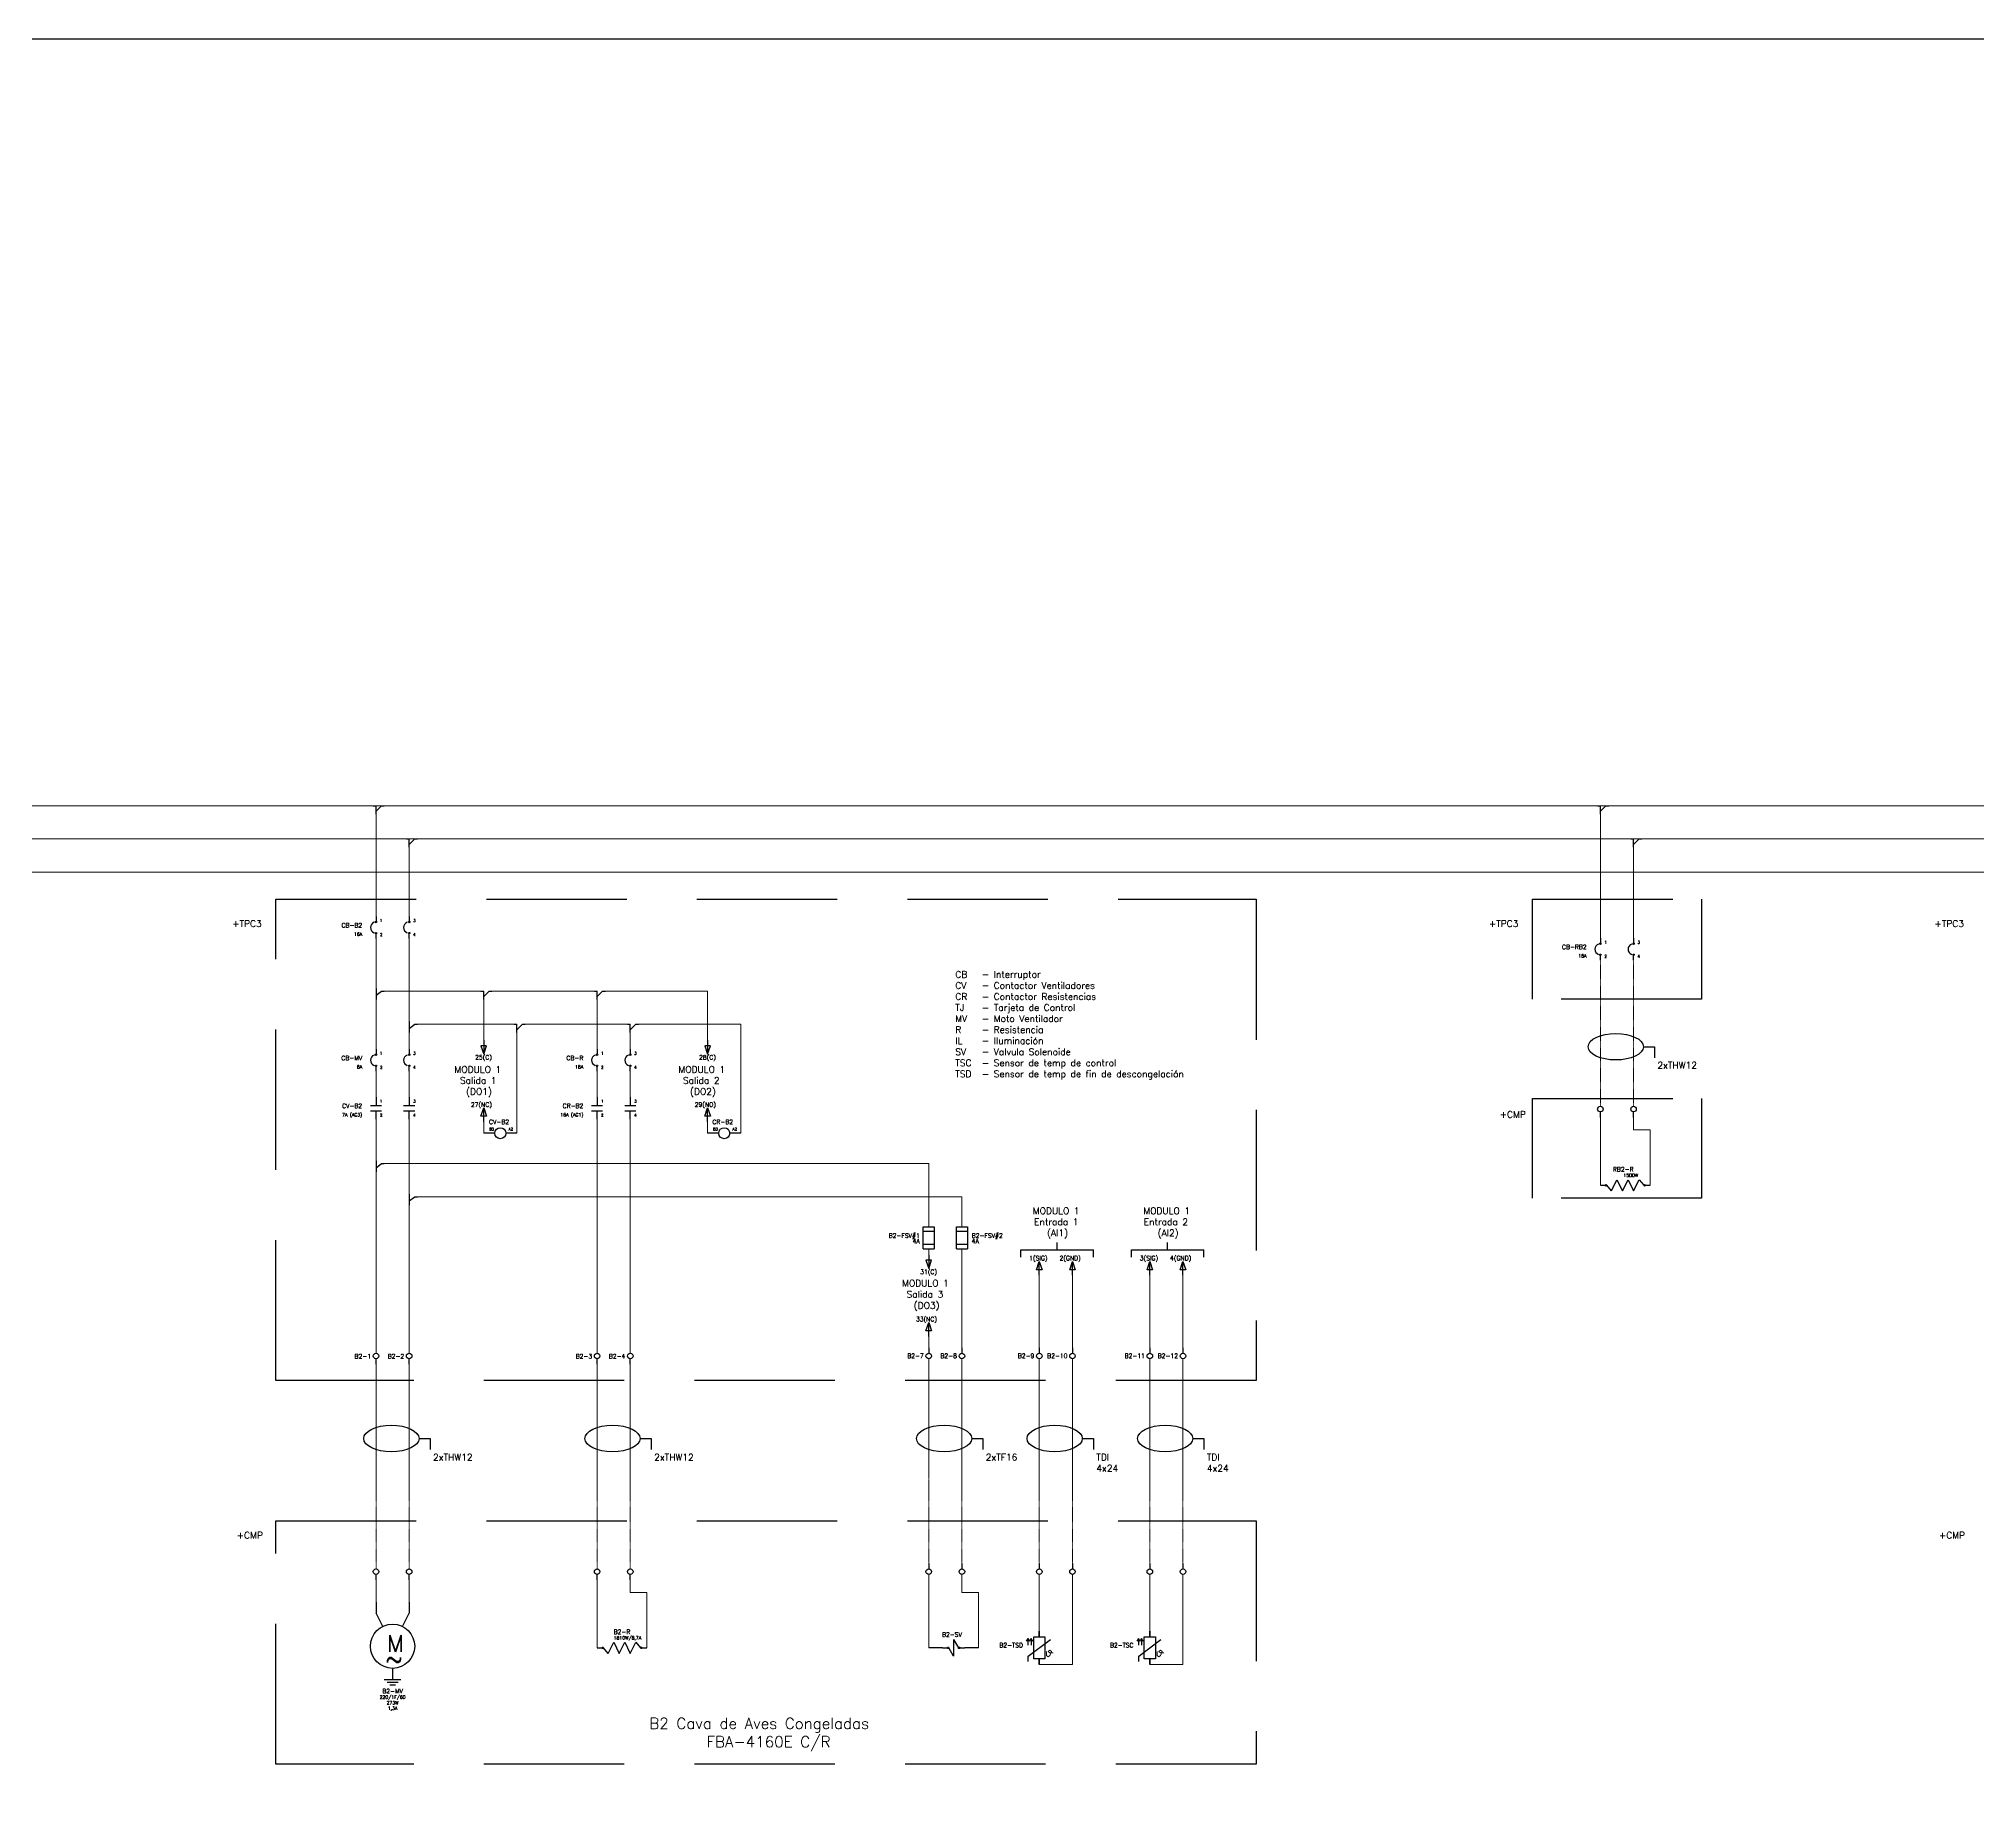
# Model space of a CAD drawing. Header units: inches. Extents: x 75782 to 87231, y -34126 to -18655.
# Drawn here: x 77892 to 79646, y -28983 to -27393 of the extents above; entities that cross this region are included whole.
import ezdxf
from ezdxf.enums import TextEntityAlignment as Align

# ---------------------------------------------------------------- set-up
doc = ezdxf.new("R2010")
doc.units = ezdxf.units.IN
doc.header["$MEASUREMENT"] = 0
doc.linetypes.add('DASHED', pattern=[19.05, 12.7, -6.35])
doc.linetypes.add('EPLANLINE7', pattern=[0])
for name, color, linetype, lineweight in [('A-Cable Belden', 9, 'Continuous', 18), ('A-Cables 220V', 6, 'Continuous', 18), ('SYMBOL', 2, 'Continuous', 25)]:
    doc.layers.add(name, color=color, linetype=linetype, lineweight=lineweight)
doc.layers.add('TEXTOS', color=7, linetype='Continuous')
doc.styles.get("Standard").update_dxf_attribs({"font": 'ROMANS.SHX'})

# ---------------------------------------------------------------- blocks, each defined once
blk = doc.blocks.new('derivación inferior')
for p, q in [((-2.5, 0), (0, 0)), ((0, -7.5), (0, 0)), ((0, -5), (5, 0)), ((5, 0), (7.5, 0))]:
    blk.add_line(p, q)
blk = doc.blocks.new('2F Breaker')
for p, q in [((0, 0), (0, -4.3)), ((30, 0), (30, -4.3)), ((0, -20), (0, -15.7)), ((30, -20), (30, -15.7))]:
    blk.add_line(p, q)
for centre in [(0, -5), (0, -15), (30, -5), (30, -15)]:
    blk.add_circle(centre, 0.653)
for centre in [(0, -10), (30, -10)]:
    blk.add_arc(centre, 5, 110, 250)
for s, p in [('2', (3.6, -17.7)), ('1', (3.6, -5)), ('3', (33.6, -5)), ('4', (33.6, -17.7))]:
    blk.add_text(s, height=2.5).set_placement(p)
at = {"flags": 4}
for tag, height, p in [('FEATURES', 3, (-12.5, -17.5)), ('NAME', 4, (-12.5, -10))]:
    blk.add_attdef(tag, text='', height=height, dxfattribs=at).set_placement(p, align=Align.RIGHT)
blk = doc.blocks.new('CONT 2F')
for p, q in [((33337.3, 23395.8), (33337.3, 23388.3)), ((33367.3, 23395.8), (33367.3, 23388.3)), ((33332.3, 23388.3), (33342.3, 23388.3)), ((33332.3, 23383.3), (33342.3, 23383.3)), ((33337.3, 23375.8), (33337.3, 23383.3)), ((33362.3, 23388.3), (33372.3, 23388.3)), ((33362.3, 23383.3), (33372.3, 23383.3)), ((33367.3, 23375.8), (33367.3, 23383.3))]:
    blk.add_line(p, q)
for s, p in [('1', (33340.9, 23390.8)), ('3', (33370.9, 23390.8)), ('2', (33340.9, 23378.1)), ('4', (33370.9, 23378.1))]:
    blk.add_text(s, height=2.5).set_placement(p)
at = {"flags": 4}
for tag, height, p in [('FEATURES', 3, (33324.8, 23378.3)), ('NAME', 4, (33324.8, 23385.8))]:
    blk.add_attdef(tag, text='', height=height, dxfattribs=at).set_placement(p, align=Align.RIGHT)
blk = doc.blocks.new('derivación a la derecha')
for p, q in [((0, 2.5), (0, -7.5)), ((0, -3.75), (5, 0)), ((5, 0), (7.5, 0))]:
    blk.add_line(p, q)
blk = doc.blocks.new('Solenoid Coil')
for p, q in [((0, 0), (4.3, 0)), ((10, -7.5), (5.7, 0)), ((10, 7.5), (10, -7.5)), ((10, 7.5), (14.3, 0)), ((15.7, 0), (20, 0))]:
    blk.add_line(p, q)
for centre in [(5, 0), (15, 0)]:
    blk.add_circle(centre, 0.704)
at = {"flags": 4}
for tag, height, p in [('NAME', 4, (17.5, 10)), ('PAGE', 3, (15, -17.5))]:
    blk.add_attdef(tag, text='', height=height, dxfattribs=at).set_placement(p, align=Align.RIGHT)
blk = doc.blocks.new('Temperature sensor')
for p, q in [((-10, -22.5), (10, -7.5)), ((-10, -27.5), (-10, -22.5))]:
    blk.add_line(p, q)
for points in [[(0, 0), (0, 0), (0, -5), (0, -5)], [(-5, -5), (5, -5), (5, -25), (-5, -25)], [(0, -30), (0, -30), (0, -25), (0, -25)]]:
    blk.add_lwpolyline(points, close=True)
at = {"layer": 'SYMBOL', "color": 0, "linetype": 'EPLANLINE7', "lineweight": 25}
for p, q in [((-10.4, -6.5), (-11.9, -8.9)), ((-10.4, -6.5), (-10.4, -12.5)), ((-10.4, -6.5), (-8.9, -8.9)), ((-7.4, -6.5), (-7.4, -12.5))]:
    blk.add_line(p, q, dxfattribs=at)
at = {"layer": 'SYMBOL', "color": 0, "linetype": 'EPLANLINE7', "lineweight": 13}
for p, q in [((-7.4, -6.5), (-8.9, -8.9)), ((-7.4, -6.5), (-5.9, -8.9)), ((-7.4, -12.5), (-7.4, -12.5)), ((-7.4, -12.5), (-7.4, -12.5)), ((9.6, -17.1), (8.1, -18.3)), ((11.1, -18.3), (9.6, -17.1)), ((6.6, -18.3), (6.6, -21.9)), ((6.6, -21.9), (8.1, -23.1)), ((8.1, -18.3), (9.6, -19.5)), ((8.1, -23.1), (9.6, -21.9)), ((9.6, -21.9), (11.1, -18.3)), ((9.6, -19.5), (12.6, -19.5))]:
    blk.add_line(p, q, dxfattribs=at)
at = {"flags": 4}
blk.add_attdef('NAME', text='', height=4, dxfattribs=at).set_placement((-14.8, -14.6), align=Align.RIGHT)
blk = doc.blocks.new('Arrow-down')
for p, q in [((0, 0), (0, -12.5)), ((2.5, -5), (-2.5, -5)), ((-2.5, -5), (0, -12.5)), ((0, -12.5), (2.5, -5))]:
    blk.add_line(p, q)
at = {"flags": 4}
blk.add_attdef('NAME', text='', height=4, dxfattribs=at).set_placement((7.5, -17.5), align=Align.RIGHT)
blk = doc.blocks.new('Arrow-up')
for p, q in [((-2.5, 5), (0, 12.5)), ((2.5, 5), (-2.5, 5)), ((0, 0), (0, 12.5)), ((0, 12.5), (2.5, 5))]:
    blk.add_line(p, q)
at = {"flags": 4}
blk.add_attdef('NAME', text='', height=4, dxfattribs=at).set_placement((7.5, 13.5), align=Align.RIGHT)
blk = doc.blocks.new('Relay Coil')
for p, q in [((5, 0), (0, 0)), ((20, 0), (15, 0))]:
    blk.add_line(p, q)
blk.add_circle((10, 0), 5)
for s, p in [('B3', (0, 2.5)), ('A2', (17.5, 2.5))]:
    blk.add_text(s, height=2.5).set_placement(p)
at = {"flags": 4}
for tag, height, p in [('NAME', 4, (18.1, 8.2)), ('INTENSIDAD', 3, (21, -10)), ('PAGE', 3, (20.6, -15.1))]:
    blk.add_attdef(tag, text='', height=height, dxfattribs=at).set_placement(p, align=Align.RIGHT)
blk = doc.blocks.new('2F motor')
for p, q in [((0, 0), (0, -10)), ((30, 0), (30, -10)), ((6.1, -22.1), (0, -10)), ((23.9, -22.1), (30, -10)), ((7.5, -70), (22.5, -70)), ((15, -60), (15, -70)), ((10, -72.5), (20, -72.5)), ((12.5, -75), (17.5, -75))]:
    blk.add_line(p, q)
blk.add_circle((15, -40), 20)
blk.add_text('M', height=15).set_placement((10, -45))
at = {"insert": (8.6, -43.8), "char_height": 15, "width": 78.304, "attachment_point": 1}
blk.add_mtext('{\\Fsimplex|c0;~}', dxfattribs=at)
at = {"flags": 4}
for tag, height, p in [('VOLTAJE', 3, (15, -87.5)), ('NAME', 4, (15, -82.5)), ('CURRENT', 3, (15, -97.5)), ('HP', 3, (15, -92.5))]:
    blk.add_attdef(tag, text='', height=height, dxfattribs=at).set_placement(p, align=Align.CENTER)
blk = doc.blocks.new('Heater')
for p, q in [((0, 0), (4.3, 0)), ((10, -5), (5.7, 0)), ((10, -5), (15, 5)), ((15, 5), (20, -5)), ((20, -5), (25, 5)), ((25, 5), (30, -5)), ((30, -5), (35, 5)), ((35, 5), (39.3, 0)), ((40.7, 0), (45, 0))]:
    blk.add_line(p, q)
for centre in [(5, 0), (40, 0)]:
    blk.add_circle(centre, 0.704)
at = {"flags": 4}
for tag, height, p in [('NAME', 4, (30, 12.5)), ('DATA', 3, (27.5, 7.5))]:
    blk.add_attdef(tag, text='', height=height, dxfattribs=at).set_placement(p, align=Align.RIGHT)
blk = doc.blocks.new('Fusible')
at = {"color": 0, "ltscale": 0.1}
for p, q in [((45791, 2917.9), (45791, 2937.9)), ((45791, 2937.9), (45801, 2937.9)), ((45791, 2933.9), (45801, 2933.9)), ((45801, 2937.9), (45801, 2917.9)), ((45801, 2921.9), (45791, 2921.9)), ((45791, 2917.9), (45801, 2917.9))]:
    blk.add_line(p, q, dxfattribs=at)
at = {"flags": 4}
for p in [(45787.9, 2927.9), (45787.9, 2922.9)]:
    blk.add_attdef('NAME', text='', height=4, dxfattribs=at).set_placement(p, align=Align.RIGHT)
blk = doc.blocks.new('fusible1')
at = {"color": 0, "ltscale": 0.1}
for p, q in [((45821, 2917.9), (45821, 2937.9)), ((45821, 2937.9), (45831, 2937.9)), ((45821, 2933.9), (45831, 2933.9)), ((45831, 2937.9), (45831, 2917.9)), ((45831, 2921.9), (45821, 2921.9)), ((45821, 2917.9), (45831, 2917.9))]:
    blk.add_line(p, q, dxfattribs=at)
at = {"flags": 4}
for p in [(45834.9, 2927.9), (45834.9, 2922.9)]:
    blk.add_attdef('NAME', p, '', height=4, dxfattribs=at)
blk = doc.blocks.new('Borne - abajo')
blk.add_line((0, 0), (0, 5))
blk.add_circle((0, 7.5), 2.5)
at = {"flags": 4}
blk.add_attdef('NAME', text='', height=4, dxfattribs=at).set_placement((-4.4, 5.3), align=Align.RIGHT)
blk.add_attdef('#', (4.6, 5.9), '', height=3, dxfattribs=at)
blk = doc.blocks.new('Borne - arriba')
blk.add_line((0, 0), (0, -5))
blk.add_circle((0, -7.5), 2.5)
at = {"flags": 4}
blk.add_attdef('NAME', text='', height=4, dxfattribs=at).set_placement((-4.4, -9.3), align=Align.RIGHT)
blk.add_attdef('#', (4.6, -8.9), '', height=3, dxfattribs=at)

msp = doc.modelspace()

# ---------------------------------------------------------------- linework, layer by layer
at = {"ltscale": 0.1}
for p, q in [((79344, -28304.4), (79354, -28304.4)), ((79354, -28304.4), (79354, -28314.4)), ((78780.8, -28494.8), (78780.8, -28488.1)), ((78780.8, -28488.1), (78846.4, -28488.1)), ((78813.6, -28488.1), (78813.6, -28481.4)), ((78846.4, -28494.8), (78846.4, -28488.1)), ((78880.8, -28494.8), (78880.8, -28488.1)), ((78880.8, -28488.1), (78946.4, -28488.1)), ((78913.6, -28488.1), (78913.6, -28481.4)), ((78946.4, -28494.8), (78946.4, -28488.1)), ((78236.4, -28658.7), (78246.4, -28658.7)), ((78246.4, -28658.7), (78246.4, -28668.7)), ((78436.4, -28658.7), (78446.4, -28658.7)), ((78446.4, -28658.7), (78446.4, -28668.7)), ((78736.4, -28658.7), (78746.4, -28658.7)), ((78746.4, -28658.7), (78746.4, -28668.7)), ((78836.4, -28658.7), (78846.4, -28658.7)), ((78846.4, -28658.7), (78846.4, -28668.7)), ((78936.4, -28658.7), (78946.4, -28658.7)), ((78946.4, -28658.7), (78946.4, -28668.7))]:
    msp.add_line(p, q, dxfattribs=at)
for p, q in [((79305.1, -28368.3), (79305.1, -28363.3)), ((79335.1, -28368.3), (79335.1, -28363.3)), ((78299.9, -28382.6), (78294.9, -28382.6)), ((78324.9, -28382.6), (78319.9, -28382.6)), ((78502.5, -28382.6), (78497.5, -28382.6)), ((78527.5, -28382.6), (78522.5, -28382.6)), ((78697.5, -28771.6), (78697.5, -28776.6)), ((78727.5, -28771.6), (78727.5, -28776.6)), ((78797.5, -28771.6), (78797.5, -28776.6)), ((78827.5, -28771.6), (78827.5, -28776.6)), ((78897.5, -28771.6), (78897.5, -28776.6)), ((78927.5, -28771.6), (78927.5, -28776.6)), ((78197.5, -28786.6), (78197.5, -28781.6)), ((78227.5, -28786.6), (78227.5, -28781.6)), ((78397.5, -28786.6), (78397.5, -28781.6)), ((78427.5, -28786.6), (78427.5, -28781.6)), ((78710, -28848), (78697.5, -28848)), ((78742.5, -28848), (78730, -28848))]:
    msp.add_line(p, q)
msp.add_lwpolyline([(75782.1, -27392.9), (85106.4, -27392.9), (85106.4, -30379.5), (75782.1, -30379.5)], close=True, dxfattribs=at)
msp.add_lwpolyline([(75782.1, -27392.9), (85106.4, -27392.9), (85106.4, -30379.5), (75782.1, -30379.5)], close=True, dxfattribs=at)
at = {"linetype": 'DASHED', "ltscale": 10}
for points in [[(78106.8, -28171.1), (78993.6, -28171.1), (78993.6, -28606.3), (78106.8, -28606.3)], [(79243.6, -28171.1), (79396.6, -28171.1), (79396.6, -28261.3), (79243.6, -28261.3)], [(79243.6, -28351.1), (79396.6, -28351.1), (79396.6, -28441.3), (79243.6, -28441.3)], [(78106.8, -28733), (78993.6, -28733), (78993.6, -28953.2), (78106.8, -28953.2)]]:
    msp.add_lwpolyline(points, close=True, dxfattribs=at)
for centre in [(79305.1, -28360.8), (79335.1, -28360.8), (78197.5, -28779.1), (78227.5, -28779.1), (78397.5, -28779.1), (78427.5, -28779.1), (78697.5, -28779.1), (78727.5, -28779.1), (78797.5, -28779.1), (78827.5, -28779.1), (78897.5, -28779.1), (78927.5, -28779.1)]:
    msp.add_circle(centre, 2.5)
at = {"ltscale": 0.1}
for centre in [(79319, -28304.4), (78211.4, -28658.7), (78411.4, -28658.7), (78711.4, -28658.7), (78811.4, -28658.7), (78911.4, -28658.7)]:
    msp.add_ellipse(centre, major_axis=(-25, 0), ratio=0.48, dxfattribs=at)
at = {"layer": 'A-Cable Belden'}
for p, q in [((78797.5, -28581.6), (78797.5, -28511.1)), ((78827.5, -28511.1), (78827.5, -28581.6)), ((78897.5, -28581.6), (78897.5, -28511.1)), ((78927.5, -28511.1), (78927.5, -28581.6)), ((78797.5, -28698.6), (78797.5, -28586.6)), ((78827.5, -28586.6), (78827.5, -28698.6)), ((78897.5, -28698.6), (78897.5, -28586.6)), ((78927.5, -28586.6), (78927.5, -28698.6)), ((78797.5, -28833), (78797.5, -28781.6)), ((78827.5, -28781.6), (78827.5, -28863)), ((78897.5, -28835.5), (78897.5, -28781.6)), ((78927.5, -28781.6), (78927.5, -28863)), ((78827.5, -28863), (78797.5, -28863)), ((78927.5, -28863), (78897.5, -28863))]:
    msp.add_line(p, q, dxfattribs=at)
at = {"layer": 'A-Cable Belden', "linetype": 'DASHED', "ltscale": 0.01}
for p, q in [((78797.5, -28698.6), (78797.5, -28702.5)), ((78797.5, -28702.5), (78797.5, -28771.6)), ((78827.5, -28698.6), (78827.5, -28702.5)), ((78827.5, -28702.5), (78827.5, -28771.6)), ((78897.5, -28698.6), (78897.5, -28702.5)), ((78897.5, -28702.5), (78897.5, -28771.6)), ((78927.5, -28698.6), (78927.5, -28702.5)), ((78927.5, -28702.5), (78927.5, -28771.6))]:
    msp.add_line(p, q, dxfattribs=at)
at = {"layer": 'A-Cables 220V'}
for p, q in [((77459, -28086.5), (84667, -28086.5)), ((78197.5, -28186.6), (78197.5, -28086.5)), ((79305.1, -28206.2), (79305.1, -28086.5)), ((77489, -28116.5), (84667, -28116.5)), ((78227.5, -28186.6), (78227.5, -28116.5)), ((79335.1, -28206.2), (79335.1, -28116.5)), ((77519, -28146.5), (84667, -28146.5)), ((78197.5, -28206.6), (78197.5, -28306.6)), ((78227.5, -28206.6), (78227.5, -28306.6)), ((78205, -28254.1), (78292.4, -28254.1)), ((78294.9, -28261.6), (78294.9, -28311)), ((78302.4, -28254.1), (78395, -28254.1)), ((78397.5, -28306.6), (78397.5, -28254.1)), ((78402.5, -28254.1), (78497.5, -28254.1)), ((78497.5, -28254.1), (78497.5, -28311)), ((78235, -28284.1), (78322.4, -28284.1)), ((78332.4, -28284.1), (78425, -28284.1)), ((78427.5, -28306.6), (78427.5, -28284.1)), ((78432.5, -28284.1), (78527.5, -28284.1)), ((78527.5, -28284.1), (78527.5, -28382.6)), ((78324.9, -28291.6), (78324.9, -28382.6)), ((78197.5, -28326.6), (78197.5, -28357.4)), ((78227.5, -28326.6), (78227.5, -28357.4)), ((78397.5, -28326.6), (78397.5, -28349.9)), ((78427.5, -28326.6), (78427.5, -28349.9)), ((78197.5, -28362.4), (78197.5, -28581.6)), ((78227.5, -28362.4), (78227.5, -28581.6)), ((78294.9, -28372.2), (78294.9, -28382.6)), ((78397.5, -28369.9), (78397.5, -28581.6)), ((78427.5, -28369.9), (78427.5, -28581.6)), ((78497.5, -28372.2), (78497.5, -28382.6)), ((79305.1, -28363.3), (79305.1, -28429.7)), ((79335.1, -28363.3), (79335.1, -28379.7)), ((79350.1, -28379.7), (79335.1, -28379.7)), ((79350.1, -28429.7), (79350.1, -28379.7)), ((78205, -28410.1), (78697.5, -28410.1)), ((78697.5, -28410.1), (78697.5, -28467.2)), ((78235, -28440.1), (78727.5, -28440.1)), ((78727.5, -28440.1), (78727.5, -28467.2)), ((78697.5, -28487.2), (78697.5, -28492.5)), ((78727.5, -28487.2), (78727.5, -28581.6)), ((78697.5, -28566.3), (78697.5, -28581.6)), ((78197.5, -28586.6), (78197.5, -28698.6)), ((78227.5, -28586.6), (78227.5, -28698.6)), ((78397.5, -28586.6), (78397.5, -28698.6)), ((78427.5, -28586.6), (78427.5, -28698.6)), ((78697.5, -28586.6), (78697.5, -28693.6)), ((78727.5, -28586.6), (78727.5, -28698.6)), ((78197.5, -28781.6), (78197.5, -28806.6)), ((78227.5, -28781.6), (78227.5, -28806.6)), ((78397.5, -28781.6), (78397.5, -28848)), ((78427.5, -28781.6), (78427.5, -28798)), ((78697.5, -28781.6), (78697.5, -28848)), ((78727.5, -28781.6), (78727.5, -28798)), ((78442.5, -28798), (78427.5, -28798)), ((78442.5, -28848), (78442.5, -28798)), ((78742.5, -28798), (78727.5, -28798)), ((78742.5, -28848), (78742.5, -28798))]:
    msp.add_line(p, q, dxfattribs=at)
at = {"layer": 'A-Cables 220V', "linetype": 'DASHED', "ltscale": 0.01}
for p, q in [((79305.1, -28226.2), (79305.1, -28358.3)), ((79335.1, -28226.2), (79335.1, -28358.3)), ((78197.5, -28698.6), (78197.5, -28702.5)), ((78197.5, -28702.5), (78197.5, -28776.6)), ((78227.5, -28698.6), (78227.5, -28702.5)), ((78227.5, -28702.5), (78227.5, -28776.6)), ((78397.5, -28698.6), (78397.5, -28702.5)), ((78397.5, -28702.5), (78397.5, -28776.6)), ((78427.5, -28698.6), (78427.5, -28702.5)), ((78427.5, -28702.5), (78427.5, -28776.6)), ((78697.5, -28693.6), (78697.5, -28702.5)), ((78697.5, -28702.5), (78697.5, -28771.6)), ((78727.5, -28698.6), (78727.5, -28702.5)), ((78727.5, -28702.5), (78727.5, -28771.6))]:
    msp.add_line(p, q, dxfattribs=at)

# ---------------------------------------------------------------- block references
for name, p in [('derivación inferior', (78197.5, -28086.5)), ('derivación inferior', (78197.5, -28086.5)), ('derivación inferior', (79305.1, -28086.5)), ('derivación inferior', (78227.5, -28116.5)), ('derivación inferior', (78227.5, -28116.5)), ('derivación inferior', (79335.1, -28116.5)), ('derivación a la derecha', (78197.5, -28254.1)), ('derivación inferior', (78294.9, -28254.1)), ('derivación inferior', (78397.5, -28254.1)), ('derivación a la derecha', (78227.5, -28284.1)), ('derivación inferior', (78324.9, -28284.1)), ('derivación inferior', (78427.5, -28284.1)), ('derivación a la derecha', (78197.5, -28410.1)), ('derivación a la derecha', (78227.5, -28440.1))]:
    msp.add_blockref(name, p)
ref = msp.add_blockref('2F Breaker', (78197.5, -28186.6))
ref.add_attrib('NAME', 'CB-B2', dxfattribs={"height": 4}).set_placement((78185, -28196.6), align=Align.RIGHT)
ref.add_attrib('FEATURES', '16A', dxfattribs={"height": 3}).set_placement((78185, -28204.1), align=Align.RIGHT)
ref = msp.add_blockref('2F Breaker', (79305.1, -28206.2))
ref.add_attrib('NAME', 'CB-RB2', dxfattribs={"height": 4}).set_placement((79292.6, -28216.2), align=Align.RIGHT)
ref.add_attrib('FEATURES', '16A', dxfattribs={"height": 3}).set_placement((79292.6, -28223.7), align=Align.RIGHT)
ref = msp.add_blockref('Arrow-down', (78294.9, -28298.5))
ref.add_attrib('NAME', '25(C)', dxfattribs={"height": 4}).set_placement((78302.4, -28316), align=Align.RIGHT)
ref = msp.add_blockref('Arrow-down', (78497.5, -28298.5))
ref.add_attrib('NAME', '28(C)', dxfattribs={"height": 4}).set_placement((78505, -28316), align=Align.RIGHT)
ref = msp.add_blockref('2F Breaker', (78197.5, -28306.6))
ref.add_attrib('NAME', 'CB-MV', dxfattribs={"height": 4}).set_placement((78185, -28316.6), align=Align.RIGHT)
ref.add_attrib('FEATURES', '6A', dxfattribs={"height": 3}).set_placement((78185, -28324.1), align=Align.RIGHT)
ref = msp.add_blockref('2F Breaker', (78397.5, -28306.6))
ref.add_attrib('NAME', 'CB-R', dxfattribs={"height": 4}).set_placement((78385, -28316.6), align=Align.RIGHT)
ref.add_attrib('FEATURES', '16A', dxfattribs={"height": 3}).set_placement((78385, -28324.1), align=Align.RIGHT)
ref = msp.add_blockref('CONT 2F', (44860.2, -51745.7))
ref.add_attrib('NAME', 'CV-B2', dxfattribs={"height": 4}).set_placement((78185, -28359.9), align=Align.RIGHT)
ref.add_attrib('FEATURES', '7A (AC3)', dxfattribs={"height": 3}).set_placement((78185, -28367.4), align=Align.RIGHT)
ref = msp.add_blockref('Arrow-up', (78294.9, -28372.2))
ref.add_attrib('NAME', '27(NC)', dxfattribs={"height": 4}).set_placement((78302.4, -28358.7), align=Align.RIGHT)
ref = msp.add_blockref('CONT 2F', (45060.2, -51745.7))
ref.add_attrib('NAME', 'CR-B2', dxfattribs={"height": 4}).set_placement((78385, -28359.9), align=Align.RIGHT)
ref.add_attrib('FEATURES', '16A (AC1)', dxfattribs={"height": 3}).set_placement((78385, -28367.4), align=Align.RIGHT)
ref = msp.add_blockref('Arrow-up', (78497.5, -28372.2))
ref.add_attrib('NAME', '29(NO)', dxfattribs={"height": 4}).set_placement((78505, -28358.7), align=Align.RIGHT)
ref = msp.add_blockref('Relay Coil', (78299.9, -28382.6))
ref.add_attrib('NAME', 'CV-B2', dxfattribs={"height": 4}).set_placement((78317.9, -28374.4), align=Align.RIGHT)
ref = msp.add_blockref('Relay Coil', (78502.5, -28382.6))
ref.add_attrib('NAME', 'CR-B2', dxfattribs={"height": 4}).set_placement((78520.5, -28374.4), align=Align.RIGHT)
ref = msp.add_blockref('Heater', (79305.1, -28429.7))
ref.add_attrib('NAME', 'RB2-R', dxfattribs={"height": 4}).set_placement((79335.1, -28417.2), align=Align.RIGHT)
ref.add_attrib('DATA', '1500W', dxfattribs={"height": 3}).set_placement((79332.6, -28422.2), align=Align.CENTER)
ref = msp.add_blockref('Fusible', (32901.5, -31405.1))
ref.add_attrib('NAME', 'B2-FSV#1', dxfattribs={"height": 4}).set_placement((78689.4, -28477.2), align=Align.RIGHT)
ref.add_attrib('NAME', '4A', dxfattribs={"height": 4}).set_placement((78689.4, -28482.2), align=Align.RIGHT)
ref = msp.add_blockref('fusible1', (32901.5, -31405.1))
ref.add_attrib('NAME', 'B2-FSV#2', (78736.4, -28477.2), dxfattribs={"height": 4})
ref.add_attrib('NAME', '4A', (78736.4, -28482.2), dxfattribs={"height": 4})
ref = msp.add_blockref('Arrow-down', (78697.5, -28492.5))
ref.add_attrib('NAME', '31(C)', dxfattribs={"height": 4}).set_placement((78705, -28510), align=Align.RIGHT)
ref = msp.add_blockref('Arrow-up', (78797.5, -28511.1))
ref.add_attrib('NAME', '1(SIG)', dxfattribs={"height": 4}).set_placement((78805, -28497.6), align=Align.RIGHT)
ref = msp.add_blockref('Arrow-up', (78827.5, -28511.1))
ref.add_attrib('NAME', '2(GND)', dxfattribs={"height": 4}).set_placement((78835, -28497.6), align=Align.RIGHT)
ref = msp.add_blockref('Arrow-up', (78897.5, -28511.1))
ref.add_attrib('NAME', '3(SIG)', dxfattribs={"height": 4}).set_placement((78905, -28497.6), align=Align.RIGHT)
ref = msp.add_blockref('Arrow-up', (78927.5, -28511.1))
ref.add_attrib('NAME', '4(GND)', dxfattribs={"height": 4}).set_placement((78935, -28497.6), align=Align.RIGHT)
ref = msp.add_blockref('Arrow-up', (78697.5, -28566.3))
ref.add_attrib('NAME', '33(NC)', dxfattribs={"height": 4}).set_placement((78705, -28552.8), align=Align.RIGHT)
ref = msp.add_blockref('Borne - abajo', (78197.5, -28591.6))
ref.add_attrib('NAME', 'B2-1', dxfattribs={"height": 4}).set_placement((78193, -28586.3), align=Align.RIGHT)
ref = msp.add_blockref('Borne - abajo', (78227.5, -28591.6))
ref.add_attrib('NAME', 'B2-2', dxfattribs={"height": 4}).set_placement((78223, -28586.3), align=Align.RIGHT)
ref = msp.add_blockref('Borne - abajo', (78397.5, -28591.6))
ref.add_attrib('NAME', 'B2-3', dxfattribs={"height": 4}).set_placement((78393, -28586.3), align=Align.RIGHT)
ref = msp.add_blockref('Borne - abajo', (78427.5, -28591.6))
ref.add_attrib('NAME', 'B2-4', dxfattribs={"height": 4}).set_placement((78423, -28586.3), align=Align.RIGHT)
ref = msp.add_blockref('Borne - arriba', (78697.5, -28576.6))
ref.add_attrib('NAME', 'B2-7', dxfattribs={"height": 4}).set_placement((78693, -28585.9), align=Align.RIGHT)
ref = msp.add_blockref('Borne - arriba', (78727.5, -28576.6))
ref.add_attrib('NAME', 'B2-8', dxfattribs={"height": 4}).set_placement((78723, -28585.9), align=Align.RIGHT)
ref = msp.add_blockref('Borne - arriba', (78797.5, -28576.6))
ref.add_attrib('NAME', 'B2-9', dxfattribs={"height": 4}).set_placement((78793, -28585.9), align=Align.RIGHT)
ref = msp.add_blockref('Borne - arriba', (78827.5, -28576.6))
ref.add_attrib('NAME', 'B2-10', dxfattribs={"height": 4}).set_placement((78823, -28585.9), align=Align.RIGHT)
ref = msp.add_blockref('Borne - arriba', (78897.5, -28576.6))
ref.add_attrib('NAME', 'B2-11', dxfattribs={"height": 4}).set_placement((78893, -28585.9), align=Align.RIGHT)
ref = msp.add_blockref('Borne - arriba', (78927.5, -28576.6))
ref.add_attrib('NAME', 'B2-12', dxfattribs={"height": 4}).set_placement((78923, -28585.9), align=Align.RIGHT)
ref = msp.add_blockref('2F motor', (78197.5, -28806.6))
ref.add_attrib('CURRENT', '1,3A', dxfattribs={"height": 3}).set_placement((78212.5, -28904.1), align=Align.CENTER)
ref.add_attrib('HP', '273W', dxfattribs={"height": 3}).set_placement((78212.5, -28899.1), align=Align.CENTER)
ref.add_attrib('VOLTAJE', '220/1F/60', dxfattribs={"height": 3}).set_placement((78212.5, -28894.1), align=Align.CENTER)
ref.add_attrib('NAME', 'B2-MV', dxfattribs={"height": 4}).set_placement((78212.5, -28889.1), align=Align.CENTER)
ref = msp.add_blockref('Heater', (78397.5, -28848))
ref.add_attrib('NAME', 'B2-R', dxfattribs={"height": 4}).set_placement((78427.5, -28835.5), align=Align.RIGHT)
ref.add_attrib('DATA', '1810W/8,7A', dxfattribs={"height": 3}).set_placement((78425, -28840.5), align=Align.CENTER)
ref = msp.add_blockref('Solenoid Coil', (78710, -28848))
ref.add_attrib('NAME', 'B2-SV', dxfattribs={"height": 4}).set_placement((78727.5, -28838), align=Align.RIGHT)
ref = msp.add_blockref('Temperature sensor', (78797.5, -28833))
ref.add_attrib('NAME', 'B2-TSD', dxfattribs={"height": 4}).set_placement((78782.7, -28847.6), align=Align.RIGHT)
ref = msp.add_blockref('Temperature sensor', (78897.5, -28833))
ref.add_attrib('NAME', 'B2-TSC', dxfattribs={"height": 4}).set_placement((78882.7, -28847.6), align=Align.RIGHT)

# ---------------------------------------------------------------- texts
at = {"layer": 'TEXTOS', "char_height": 6, "attachment_point": 1}
for s, width, insert in [('+TPC3', 26.886, (78067.4, -28190.1)), ('+TPC3', 26.886, (79204.2, -28190.1)), ('+TPC3', 26.886, (79607.2, -28190.1)), ('CB^I- Interruptor\\PCV^I- Contactor Ventiladores\\PCR^I- Contactor Resistencias\\PTJ^I- Tarjeta de Control\\PMV^I- Moto Ventilador\\PR^I- Resistencia\\PIL^I- Iluminación\\PSV^I- Valvula Solenoide\\PTSC^I- Sensor de temp de control\\PTSD^I- Sensor de temp de fin de descongelación', 252.141, (78721.5, -28236)), ('2xTHW12', 128.511, (79356.7, -28318.2)), ('\\pi5.4896;MODULO 1\\P\\pi10.347;Salida 1\\P\\pi15.918;(DO1)', 55.551, (78263, -28321.9)), ('\\pi5.4896;MODULO 1\\P\\pi9.4896;Salida 2\\P\\pi15.918;(DO2)', 55.551, (78465.6, -28321.9)), ('+CMP', 26.886, (79214, -28362.6)), ('\\pi103.78;MODULO 1\\P\\pi104.93;Entrada 1\\P\\pi116.64;(AI1)', 252.141, (78687.9, -28449.8)), ('\\pi103.78;MODULO 1\\P\\pi104.07;Entrada 2\\P\\pi116.64;(AI2)', 252.141, (78787.9, -28449.8)), ('\\pi9.5219;MODULO 1\\P\\pi13.522;Salida 3\\P\\pi19.95;(DO3)', 63.615, (78663.9, -28515.3)), ('2xTHW12', 128.511, (78249.1, -28672.6)), ('2xTHW12', 128.511, (78449.1, -28672.6)), ('2xTF16', 128.511, (78749.1, -28672.6)), ('TDI\\P4x24', 128.511, (78849.1, -28672.6)), ('TDI\\P4x24', 128.511, (78949.1, -28672.6)), ('+CMP', 26.886, (78071.5, -28743.2)), ('+CMP', 26.886, (79611.3, -28743.2))]:
    msp.add_mtext_dynamic_manual_height_columns(s, width=width, gutter_width=1250, heights=[0], dxfattribs=dict(at, insert=insert))
at = {"layer": 'TEXTOS', "linetype": 'DASHED', "ltscale": 0.1, "insert": (78182.1, -28911.3), "char_height": 10, "attachment_point": 1}
msp.add_mtext_dynamic_manual_height_columns('\\pi262.63;B2 Cava de Aves Congeladas\\P\\pi314.3;FBA-4160E C/R', width=752.403, gutter_width=1250, heights=[0], dxfattribs=at)

doc.saveas('drawing.dxf')
